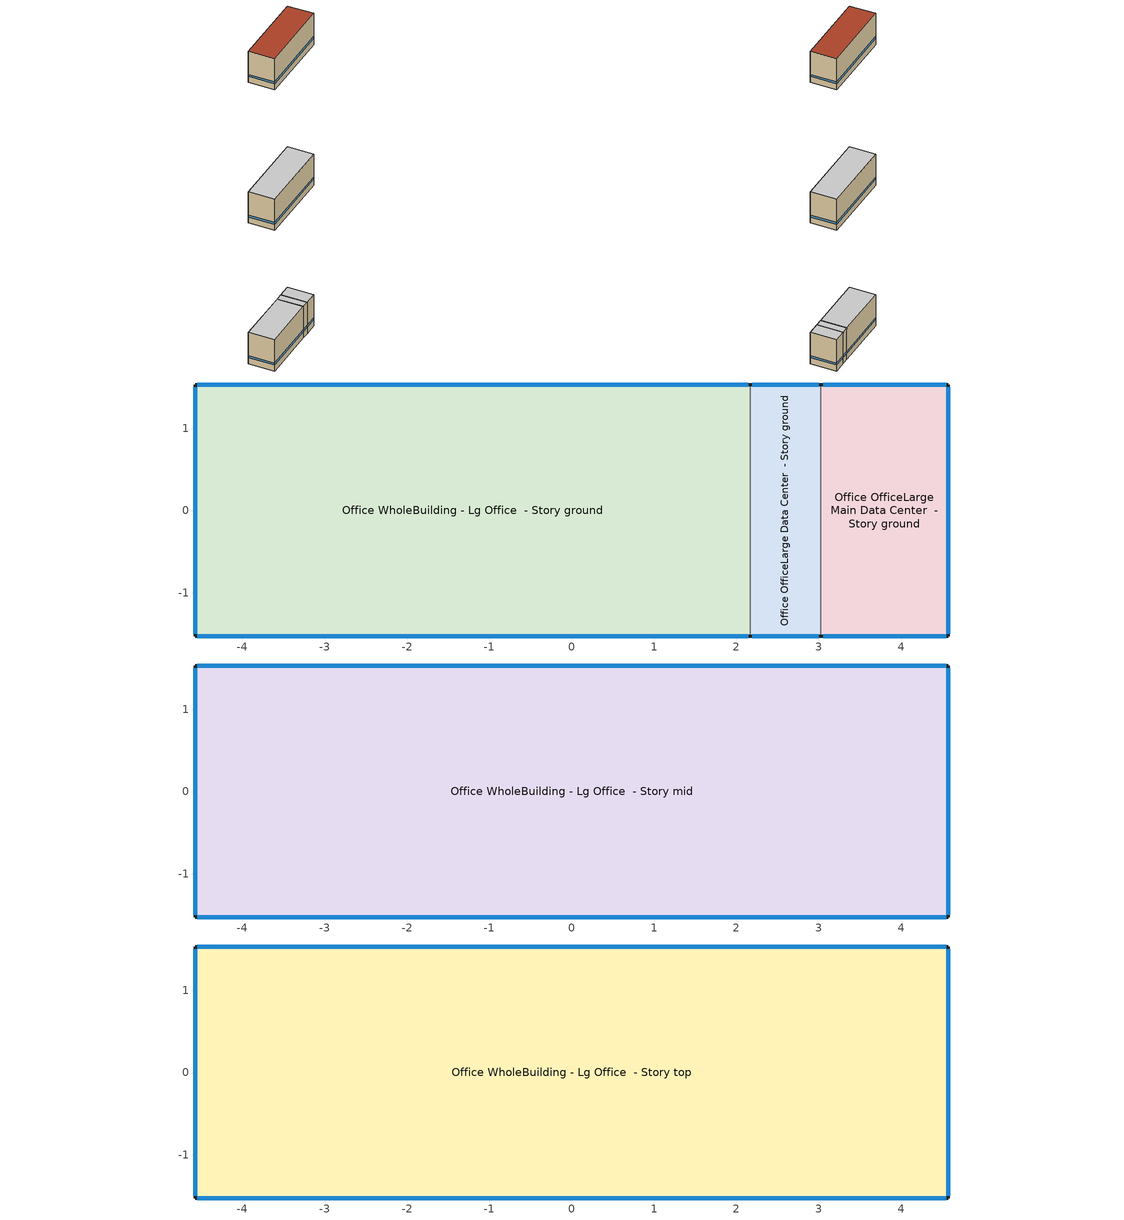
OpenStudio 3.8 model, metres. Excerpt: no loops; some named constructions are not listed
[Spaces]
Office WholeBuilding - Lg Office  - Story ground
 floor ground (Foundation F 1.26W/m*K Perim 16.53m Area 20.54m2): -4.57,-1.52 -4.57,1.52 2.17,1.52 2.17,-1.52 z0
 wall outside: 2.17,1.52 -4.57,1.52 -4.57,-1.52 2.17,-1.52 z0:3.96
 wall to Office OfficeLarge Data Center  - Story ground: 2.17,-1.52 2.17,1.52 z0:3.96
 window (Window U-0.91 SHGC 0.68): 2.14,1.52 -4.55,1.52 / -4.57,1.5 -4.57,-1.5 / -4.55,-1.52 2.14,-1.52 z0.76:1
 ceiling adiabatic (Typical Interior Ceiling): 2.17,-1.52 2.17,1.52 -4.57,1.52 -4.57,-1.52 z3.96
Office OfficeLarge Data Center  - Story ground
 floor ground (Foundation F 1.26W/m*K Perim 1.72m Area 2.62m2): 2.17,-1.52 2.17,1.52 3.03,1.52 3.03,-1.52 z0
 wall outside: 3.03,1.52 2.17,1.52 / 2.17,-1.52 3.03,-1.52 z0:3.96
 wall to Office OfficeLarge Main Data Center  - Story ground: 3.03,-1.52 3.03,1.52 z0:3.96
 window (Window U-0.91 SHGC 0.68): 3,1.52 2.19,1.52 / 2.19,-1.52 3,-1.52 z0.76:1.01
 ceiling adiabatic (Typical Interior Ceiling): 3.03,-1.52 3.03,1.52 2.17,1.52 2.17,-1.52 z3.96
Office OfficeLarge Main Data Center  - Story ground
 floor ground (Foundation F 1.26W/m*K Perim 6.14m Area 4.71m2): 3.03,-1.52 3.03,1.52 4.57,1.52 4.57,-1.52 z0
 wall outside: 3.03,-1.52 4.57,-1.52 4.57,1.52 3.03,1.52 z0:3.96
 window (Window U-0.91 SHGC 0.68): 4.55,1.52 3.05,1.52 / 3.05,-1.52 4.55,-1.52 z0.76:1.01; 4.57,-1.5 4.57,1.5 z0.76:1
 ceiling adiabatic (Typical Interior Ceiling): 4.57,-1.52 4.57,1.52 3.03,1.52 3.03,-1.52 z3.96
Office WholeBuilding - Lg Office  - Story mid
 floor adiabatic (Typical Interior Floor): -4.57,-1.52 -4.57,1.52 4.57,1.52 4.57,-1.52 z17.83
 wall outside: -4.57,1.52 -4.57,-1.52 4.57,-1.52 4.57,1.52 -4.57,1.52 z17.83:21.79
 window (Window U-0.91 SHGC 0.68): -4.57,1.5 -4.57,-1.5 / 4.55,1.52 -4.55,1.52 / -4.55,-1.52 4.55,-1.52 / 4.57,-1.5 4.57,1.5 z18.59:18.83
 ceiling adiabatic (Typical Interior Ceiling): 4.57,-1.52 4.57,1.52 -4.57,1.52 -4.57,-1.52 z21.79
Office WholeBuilding - Lg Office  - Story top
 floor adiabatic (Typical Interior Floor): -4.57,-1.52 -4.57,1.52 4.57,1.52 4.57,-1.52 z35.66
 wall outside: -4.57,1.52 -4.57,-1.52 4.57,-1.52 4.57,1.52 -4.57,1.52 z35.66:39.62
 window (Window U-0.91 SHGC 0.68): -4.57,1.5 -4.57,-1.5 / 4.57,-1.5 4.57,1.5 z36.42:36.67; 4.55,1.52 -4.55,1.52 / -4.55,-1.52 4.55,-1.52 z36.42:36.66
 roof outside: 4.57,-1.52 4.57,1.52 -4.57,1.52 -4.57,-1.52 z39.62
[Schedule:Day]
OfficeLarge BLDG_LIGHT_SCH Sat Day: No, 0, 15, 0, 0, 30, 0.0005715, 0, 45, 0.001143, 1, 0, 0.0017145, 1, 15, 0.002286, 1, 30, 0.0028575, 1, 45, 0.003429, 2, 0, 0.0040005, 2, 15, 0.004572, 4, 15, 0.004572, 4, 30, 0.010929, 4, 45, 0.017286, 5, 0, 0.023643, 5, 15, 0.03, 5, 30, 0.036357, 5, 45, 0.042714, 6, 0, 0.049071, 6, 15, 0.055428, 6, 30, 0.083142, 6, 45, 0.110856, 7, 0, 0.13857, 7, 15, 0.166284, 7, 30, 0.193998, 7, 45, 0.221712, 8, 0, 0.249426, 8, 15, 0.27714, 12, 45, 0.27714, 13, 0, 0.271597, 13, 15, 0.266054, 13, 30, 0.260512, 13, 45, 0.254969, 14, 0, 0.249426, 14, 15, 0.243883, 14, 30, 0.23834, 14, 45, 0.232798, 15, 0, 0.227255, 15, 15, 0.221712, 15, 30, 0.216169, 15, 45, 0.210626, 16, 0, 0.205084, 16, 15, 0.199541, 16, 30, 0.193998, 16, 45, 0.188455, 17, 0, 0.182912, 17, 15, 0.17737, 17, 30, 0.171827, 17, 45, 0.166284, 18, 0, 0.160741, 18, 15, 0.155198, 18, 30, 0.149656, 18, 45, 0.144113, 19, 0, 0.13857, 19, 15, 0.133027, 19, 30, 0.127484, 19, 45, 0.121942, 20, 0, 0.116399, 20, 15, 0.110856, 22, 15, 0.110856, 22, 30, 0.096999, 22, 45, 0.083142, 23, 0, 0.069285, 23, 15, 0.055428, 23, 30, 0.041571, 23, 45, 0.027714, 24, 0, 0.013857
Clothing Schedule Summer Clothes: 24, 0, 0.5
Office BLDG_LIGHT_EndUseData Sun Day: No, 0, 15, 6.93889e-18, 0, 30, 0.000118048, 0, 45, 0.0294361, 1, 0, 0.0329312, 1, 15, 0.0364263, 1, 30, 0.0399213, 1, 45, 0.0434164, 2, 0, 0.0480522, 2, 15, 0.0526881, 2, 30, 0.0573239, 2, 45, 0.0619597, 3, 0, 0.0622266, 3, 15, 0.0624935, 3, 30, 0.0627604, 3, 45, 0.0630273, 4, 0, 0.0631356, 4, 15, 0.0632439, 4, 30, 0.0633522, 4, 45, 0.0634605, 5, 0, 0.0634663, 5, 15, 0.063472, 5, 30, 0.0634778, 5, 45, 0.0634835, 6, 0, 0.0488444, 6, 15, 0.0342053, 6, 30, 0.0195662, 6, 45, 0.00492707, 7, 0, 0.00504912, 7, 15, 0.00517118, 7, 30, 0.00529324, 7, 45, 0.0054153, 8, 0, 0.00429643, 8, 15, 0.00317755, 8, 30, 0.00205867, 8, 45, 0.000939798, 9, 0, 0.00113702, 9, 15, 0.00133424, 9, 30, 0.00153147, 9, 45, 0.00172869, 10, 0, 0.0018773, 10, 15, 0.00202591, 10, 30, 0.00217453, 10, 45, 0.00232314, 11, 0, 0.00507606, 11, 15, 0.00519411, 11, 30, 0.00531215, 11, 45, 0.0054302, 12, 0, 0.00554825, 12, 15, 0.0056663, 12, 30, 0.00578435, 12, 45, 0.00590239, 13, 0, 0.00602044, 13, 15, 0.00613849, 13, 30, 0.00625654, 13, 45, 0.00637459, 14, 0, 0.00649263, 14, 15, 0.00661068, 14, 30, 0.00672873, 14, 45, 0.00684678, 15, 0, 0.00696482, 15, 15, 0.00708287, 15, 30, 0.00720092, 15, 45, 0.00731897, 16, 0, 0.00743702, 16, 15, 0.00755506, 16, 30, 0.00767311, 16, 45, 0.00779116, 17, 0, 0.00790921, 17, 15, 0.00802726, 17, 30, 0.0081453, 17, 45, 0.00826335, 18, 0, 0.022204, 18, 15, 0.0361447, 18, 30, 0.0500854, 18, 45, 0.0640261, 19, 0, 0.0634509, 19, 15, 0.0628757, 19, 30, 0.0623005, 19, 45, 0.0617253, 20, 0, 0.0617362, 20, 15, 0.0617471, 20, 30, 0.061758, 20, 45, 0.0617689, 21, 0, 0.0622666, 21, 15, 0.0627642, 21, 30, 0.0632619, 21, 45, 0.0637596, 22, 0, 0.0617863, 22, 15, 0.059813, 22, 30, 0.0578397, 22, 45, 0.0558665, 23, 0, 0.057674, 23, 15, 0.0594816, 23, 30, 0.0612891, 23, 45, 0.0630967, 24, 0, 0.0546815
Office BLDG_EQUIP_EndUseData Sat Day: No, 0, 15, 0.542389, 0, 30, 0.545107, 0, 45, 0.547826, 1, 0, 0.565375, 1, 15, 0.563453, 1, 30, 0.561531, 1, 45, 0.559609, 2, 0, 0.558983, 2, 15, 0.558358, 2, 30, 0.557732, 2, 45, 0.557106, 3, 0, 0.557038, 3, 15, 0.55697, 3, 30, 0.556902, 3, 45, 0.556834, 4, 0, 0.556708, 4, 15, 0.556583, 4, 30, 0.556458, 4, 45, 0.556333, 5, 0, 0.555912, 5, 15, 0.555491, 5, 30, 0.555071, 5, 45, 0.55465, 6, 0, 0.553535, 6, 15, 0.552421, 6, 30, 0.551306, 6, 45, 0.550191, 7, 0, 0.545892, 7, 15, 0.541593, 7, 30, 0.537294, 7, 45, 0.532995, 8, 0, 0.528161, 8, 15, 0.523327, 8, 30, 0.518494, 8, 45, 0.51366, 9, 0, 0.513392, 9, 15, 0.513124, 9, 30, 0.512856, 9, 45, 0.512588, 10, 0, 0.51232, 10, 15, 0.512052, 10, 30, 0.511784, 10, 45, 0.511517, 11, 0, 0.511249, 11, 15, 0.510981, 11, 30, 0.510713, 11, 45, 0.510445, 12, 0, 0.510177, 12, 15, 0.509909, 12, 30, 0.509641, 12, 45, 0.509373, 13, 0, 0.509105, 13, 15, 0.508838, 13, 30, 0.509816, 13, 45, 0.510794, 14, 0, 0.511772, 14, 15, 0.51275, 14, 30, 0.514251, 14, 45, 0.515753, 15, 0, 0.517254, 15, 15, 0.518755, 15, 30, 0.519023, 15, 45, 0.519291, 16, 0, 0.519559, 16, 15, 0.519827, 16, 30, 0.520095, 16, 45, 0.520363, 17, 0, 0.520631, 17, 15, 0.520898, 17, 30, 0.521166, 17, 45, 0.521434, 18, 0, 0.521702, 18, 15, 0.52197, 18, 30, 0.522238, 18, 45, 0.522506, 19, 0, 0.522774, 19, 15, 0.523042, 19, 30, 0.52331, 19, 45, 0.523578, 20, 0, 0.525955, 20, 15, 0.528332, 20, 30, 0.530709, 20, 45, 0.533086, 21, 0, 0.533131, 21, 15, 0.533177, 21, 30, 0.533222, 21, 45, 0.533268, 22, 0, 0.532927, 22, 15, 0.532585, 22, 30, 0.532244, 22, 45, 0.531903, 23, 0, 0.533165, 23, 15, 0.534428, 23, 30, 0.53569, 23, 45, 0.536953, 24, 0, 0.551568
Office BLDG_EQUIP_EndUseData Sun Day: No, 0, 15, 0.577028, 0, 30, 0.576992, 0, 45, 0.582019, 1, 0, 0.584353, 1, 15, 0.586687, 1, 30, 0.58902, 1, 45, 0.591354, 2, 0, 0.595365, 2, 15, 0.599375, 2, 30, 0.603386, 2, 45, 0.607396, 3, 0, 0.611828, 3, 15, 0.616259, 3, 30, 0.620691, 3, 45, 0.625123, 4, 0, 0.628417, 4, 15, 0.631711, 4, 30, 0.635006, 4, 45, 0.6383, 5, 0, 0.638233, 5, 15, 0.638165, 5, 30, 0.638098, 5, 45, 0.63803, 6, 0, 0.63179, 6, 15, 0.625549, 6, 30, 0.619309, 6, 45, 0.613068, 7, 0, 0.614102, 7, 15, 0.615136, 7, 30, 0.616169, 7, 45, 0.617203, 8, 0, 0.615282, 8, 15, 0.613361, 8, 30, 0.61144, 8, 45, 0.609519, 9, 0, 0.610058, 9, 15, 0.610598, 9, 30, 0.611137, 9, 45, 0.611676, 10, 0, 0.612906, 10, 15, 0.614136, 10, 30, 0.615366, 10, 45, 0.616596, 11, 0, 0.575457, 11, 15, 0.57542, 11, 30, 0.575384, 11, 45, 0.575347, 12, 0, 0.575311, 12, 15, 0.575274, 12, 30, 0.575238, 12, 45, 0.575201, 13, 0, 0.575164, 13, 15, 0.575128, 13, 30, 0.575091, 13, 45, 0.575055, 14, 0, 0.575018, 14, 15, 0.574982, 14, 30, 0.574945, 14, 45, 0.574909, 15, 0, 0.574872, 15, 15, 0.574835, 15, 30, 0.574799, 15, 45, 0.574762, 16, 0, 0.574726, 16, 15, 0.574689, 16, 30, 0.574653, 16, 45, 0.574616, 17, 0, 0.57458, 17, 15, 0.574543, 17, 30, 0.574507, 17, 45, 0.57447, 18, 0, 0.574748, 18, 15, 0.575026, 18, 30, 0.575304, 18, 45, 0.575582, 19, 0, 0.577444, 19, 15, 0.579306, 19, 30, 0.581168, 19, 45, 0.58303, 20, 0, 0.582685, 20, 15, 0.582339, 20, 30, 0.581994, 20, 45, 0.581648, 21, 0, 0.581851, 21, 15, 0.582053, 21, 30, 0.582255, 21, 45, 0.582457, 22, 0, 0.58137, 22, 15, 0.580283, 22, 30, 0.579197, 22, 45, 0.57811, 23, 0, 0.578009, 23, 15, 0.577908, 23, 30, 0.577806, 23, 45, 0.577705, 24, 0, 0.578784
Large Office Infil Quarter On Sun Day; OfficeLarge ALWAYS_ON Default 1: No, 24, 0, 1
Large Office Infil Quarter On WntrDsn|Sat Day: No, 6, 0, 1, 18, 0, 0.25, 24, 0, 1
OfficeLarge BLDG_LIGHT_SCH Default 1; OfficeLarge ALWAYS_ON Default 2: No, 24, 0, 0
